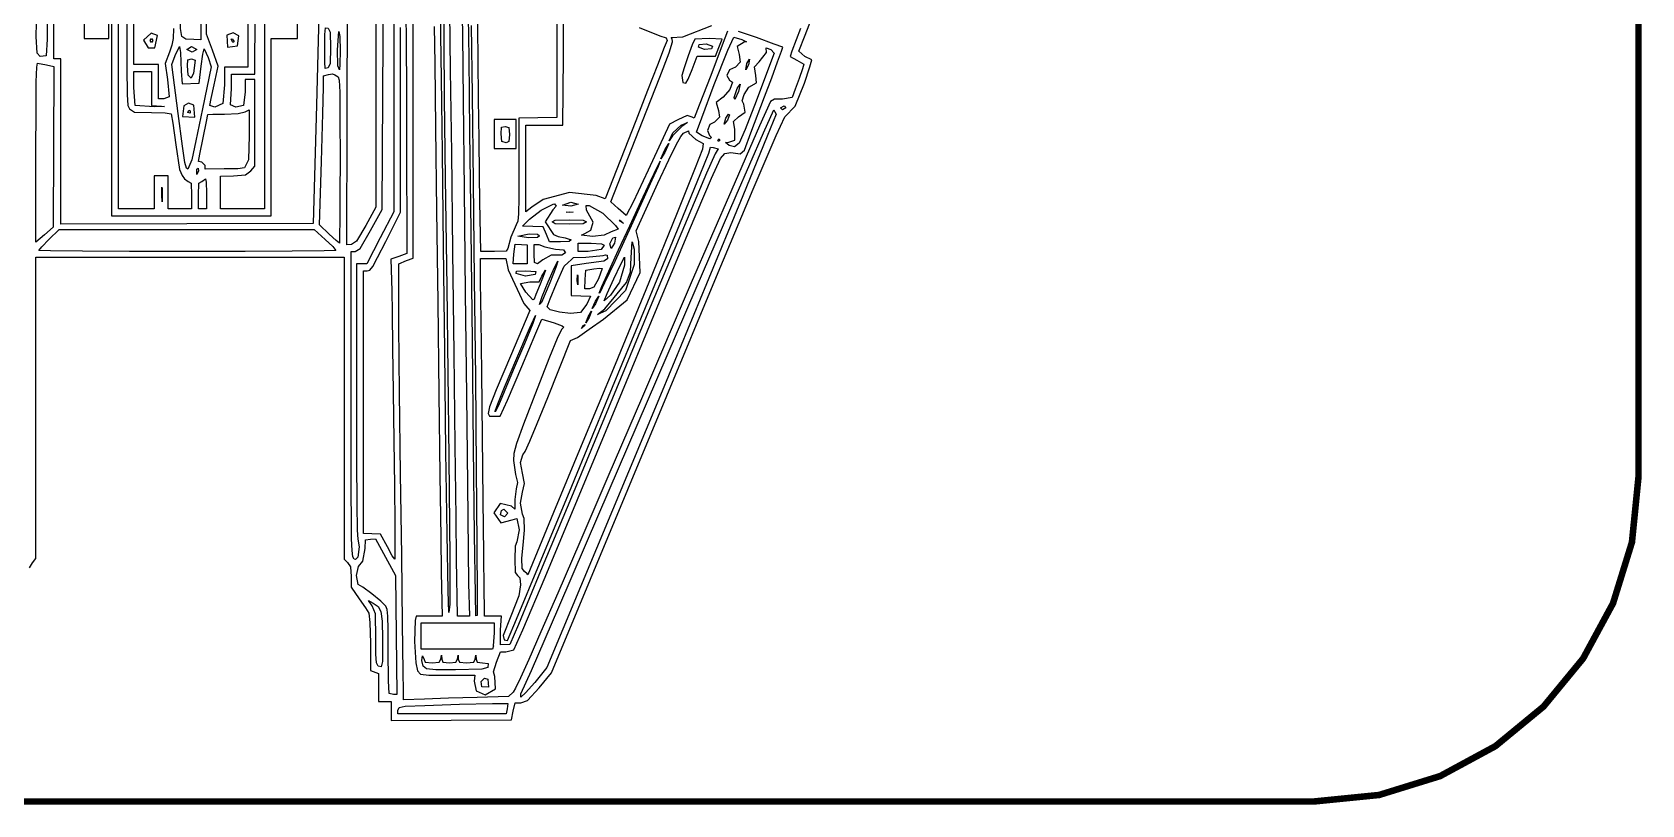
# Model space of a CAD drawing. Extents: x 0 to 7.6, y 0 to 10.9.
# Drawn here: x 1.576 to 3.526, y 3.631 to 4.567 of the extents above; entities that cross this region are included whole.
import ezdxf

# ---------------------------------------------------------------- set-up
doc = ezdxf.new("R2010")
doc.units = 0
doc.layers.get('0').update_dxf_attribs({"linetype": 'CONTINUOUS'})

msp = doc.modelspace()

# ---------------------------------------------------------------- linework, layer by layer
at = {"color": 1, "const_width": 0.007935}
msp.add_lwpolyline([(3.52165, 6.73714), (3.52165, 4.02854), (3.51367, 3.949), (3.49078, 3.87506), (3.45454, 3.80817), (3.40657, 3.74989), (3.34831, 3.70193), (3.28142, 3.66569), (3.20747, 3.64279), (3.12793, 3.63482), (0.419325, 3.63482), (0.339789, 3.64279), (0.265787, 3.66569), (0.198893, 3.70193), (0.140679, 3.74989), (0.092665, 3.80817), (0.056478, 3.87506), (0.033583, 3.949), (0.025662, 4.02854), (0.025662, 6.73714)], dxfattribs=at)
at = {"color": 0}
for points in [[(1.85732, 4.71636), (1.85732, 4.35286), (1.80404, 4.35286), (1.80404, 4.39258), (1.81999, 4.39312), (1.83447, 4.39437), (1.84082, 4.39919), (1.84571, 4.40462), (1.84571, 4.50956), (1.83399, 4.50956), (1.83399, 4.4949), (1.83203, 4.47825), (1.82264, 4.47624), (1.81629, 4.47885), (1.81733, 4.49886), (1.81733, 4.51622), (1.8456, 4.51622), (1.84603, 4.59164)], [(1.69065, 4.58393), (1.69069, 4.52339), (1.69108, 4.49149), (1.69211, 4.47835), (1.69412, 4.47396), (1.70003, 4.47017), (1.72071, 4.46957), (1.73719, 4.46918), (1.74457, 4.46826), (1.74653, 4.45665), (1.75011, 4.4305), (1.7545, 4.40056), (1.75776, 4.39328), (1.76069, 4.38938), (1.76486, 4.38624), (1.76844, 4.38417), (1.76899, 4.36957), (1.76899, 4.35286), (1.74067, 4.35286), (1.74067, 4.3929), (1.72401, 4.3929), (1.72401, 4.35286), (1.68067, 4.35286), (1.68067, 4.68956)], [(1.74724, 4.57167), (1.74669, 4.55935), (1.74517, 4.55126), (1.74229, 4.54281), (1.73725, 4.52914), (1.73981, 4.50988), (1.74186, 4.48856), (1.73568, 4.48622), (1.729, 4.48622), (1.729, 4.52789), (1.699, 4.52789), (1.699, 4.68956)], [(2.21149, 4.62039), (2.21149, 4.46371), (2.18858, 4.46326), (2.16569, 4.46278), (2.16569, 4.40093), (2.16558, 4.36626), (2.16521, 4.34711), (2.16417, 4.33811), (2.16233, 4.33365), (2.15571, 4.31885), (2.15235, 4.30512), (2.15013, 4.30176), (2.1359, 4.30122), (2.11951, 4.30122), (2.11843, 4.36165), (2.11789, 4.39399), (2.11735, 4.43722), (2.11675, 4.48589), (2.11626, 4.53413), (2.11518, 4.64621)], [(1.83735, 4.59364), (1.83735, 4.52458), (1.80903, 4.52458), (1.80892, 4.50331), (1.80707, 4.48042), (1.79742, 4.47624), (1.79107, 4.47831), (1.79297, 4.48649), (1.7965, 4.50315), (1.80117, 4.52588), (1.79428, 4.54536), (1.78733, 4.56478), (1.78733, 4.62956)], [(2.014, 4.62978), (2.014, 4.34918), (1.99772, 4.31771), (1.9815, 4.28629), (1.97526, 4.28624), (1.96903, 4.28624), (1.96903, 4.11957), (1.96907, 4.04715), (1.9694, 3.99501), (1.96989, 3.96349), (1.97065, 3.9529), (1.97228, 3.94358), (1.9706, 3.9311), (1.96761, 3.9279), (1.96588, 3.92844), (1.96457, 3.93142), (1.96365, 3.93892), (1.963, 3.95296), (1.96263, 3.97569), (1.9624, 4.00917), (1.96235, 4.05539), (1.96235, 4.11654), (1.96235, 4.30122), (1.96724, 4.30122), (1.97342, 4.30501), (1.98594, 4.32667), (1.99983, 4.35206), (2.00065, 4.4904), (2.00151, 4.62875)], [(2.50657, 4.57146), (2.50151, 4.55772), (2.49621, 4.54406), (2.49403, 4.53771), (2.50233, 4.53321), (2.51069, 4.5281), (2.50896, 4.52257), (2.50499, 4.5109), (2.50032, 4.49783), (2.49664, 4.4879), (2.48469, 4.48594), (2.47499, 4.48579), (2.47026, 4.48286), (2.45697, 4.45356), (2.42333, 4.37651), (2.3744, 4.26335), (2.31532, 4.12576), (2.27333, 4.0281), (2.23942, 3.94917), (2.21267, 3.88721), (2.19228, 3.84039), (2.17746, 3.80681), (2.16743, 3.78467), (2.16135, 3.77208), (2.15847, 3.76725), (2.15315, 3.76221), (2.11486, 3.76101), (2.08029, 3.75993), (2.05111, 3.75885), (2.02567, 3.75786), (2.02567, 3.76828), (2.02539, 3.79237), (2.02462, 3.8501), (2.0236, 3.93283), (2.02229, 4.03196), (2.02106, 4.13037), (2.02029, 4.21115), (2.01997, 4.2659), (2.02024, 4.28629), (2.0294, 4.29042), (2.03733, 4.29335), (2.03733, 4.6345)], [(2.07417, 4.59978), (2.07449, 4.55567), (2.07525, 4.48747), (2.07644, 4.38997), (2.07818, 4.25792), (2.08068, 4.05117), (2.08188, 3.92974), (2.08176, 3.87386), (2.08062, 3.86372), (2.07975, 3.89031), (2.07856, 3.95882), (2.07715, 4.05903), (2.07574, 4.18039), (2.07428, 4.30701), (2.07292, 4.42144), (2.07183, 4.51107), (2.07118, 4.56332), (2.07015, 4.63456)], [(2.31136, 4.5726), (2.3361, 4.56256), (2.34403, 4.56033), (2.345, 4.55713), (2.34169, 4.54839), (2.33344, 4.52701), (2.32146, 4.49631), (2.30701, 4.45942), (2.26997, 4.36513), (2.25906, 4.36897), (2.22694, 4.37278), (2.19482, 4.36415), (2.1811, 4.35508), (2.17399, 4.34933), (2.17399, 4.45454), (2.21897, 4.45454), (2.2194, 4.53749), (2.21983, 4.62039)], [(1.57303, 3.91803), (1.5765, 3.92426), (1.58068, 3.92919), (1.58068, 4.29454), (1.954, 4.29454), (1.954, 3.9285), (1.95817, 3.92458), (1.96164, 3.91922), (1.96235, 3.90767), (1.96235, 3.89469), (1.97222, 3.88053), (1.97971, 3.86963), (1.98389, 3.86307), (1.98519, 3.85172), (1.98568, 3.82671), (1.98568, 3.79362), (1.99567, 3.78982), (1.99567, 3.75624), (2.01069, 3.75624), (2.01069, 3.73286), (2.08356, 3.73329), (2.15647, 3.73372), (2.15875, 3.74414), (2.16097, 3.75456), (2.16792, 3.75456), (2.17589, 3.75706), (2.18994, 3.77268), (2.20508, 3.79075), (2.34472, 4.12642), (2.40506, 4.27106), (2.44949, 4.37668), (2.47726, 4.44174), (2.48785, 4.46457), (2.50006, 4.47749), (2.51133, 4.5051), (2.51801, 4.52501), (2.52046, 4.53364), (2.51178, 4.53776), (2.50472, 4.54417), (2.5121, 4.56321), (2.5286, 4.60482)], [(1.67231, 4.58963), (1.67231, 4.52935), (1.67231, 4.34457), (1.86567, 4.34457), (1.86567, 4.55957), (1.89735, 4.55957), (1.89735, 4.61957)], [(2.09657, 4.60499), (2.09717, 4.56435), (2.09814, 4.48406), (2.09933, 4.37582), (2.10069, 4.25119), (2.10194, 4.12674), (2.10319, 4.01888), (2.10411, 3.93918), (2.10471, 3.89914), (2.10558, 3.85954), (2.09119, 3.85954), (2.09017, 3.92828), (2.08946, 3.979), (2.08838, 4.06619), (2.08708, 4.17768), (2.08567, 4.30122), (2.08419, 4.42068), (2.0829, 4.52106), (2.08188, 4.59185)], [(1.9235, 4.60053), (1.92264, 4.55735), (1.92051, 4.47851), (1.92057, 4.47851), (1.9165, 4.33539), (1.76357, 4.33496), (1.61068, 4.33453), (1.61068, 4.53456), (1.60232, 4.53456), (1.60232, 4.57954)], [(2.02881, 4.59158), (2.02914, 4.55365), (2.0294, 4.49767), (2.02962, 4.42014), (2.02983, 4.31749), (2.02983, 4.29872), (2.02018, 4.29542), (2.01058, 4.2921), (2.0115, 4.25375), (2.01193, 4.2276), (2.01264, 4.18468), (2.0134, 4.13092), (2.01417, 4.07232), (2.01475, 4.01676), (2.01519, 3.97108), (2.01535, 3.94015), (2.01525, 3.92854), (2.01226, 3.93261), (2.00624, 3.94331), (1.99794, 3.95871), (1.98762, 3.95919), (1.97732, 3.95975), (1.97732, 4.27789), (1.98193, 4.27789), (1.98486, 4.27881), (1.9885, 4.28326), (1.99442, 4.29389), (2.00444, 4.31336), (2.02235, 4.34879), (2.02235, 4.49083), (2.02235, 4.57254)], [(2.10792, 4.57497), (2.10906, 4.49126), (2.11029, 4.38547), (2.1116, 4.26779), (2.11285, 4.1486), (2.11393, 4.03797), (2.11469, 3.94618), (2.11513, 3.88351), (2.11507, 3.86008), (2.11339, 3.85969), (2.11285, 3.88624), (2.11193, 3.95785), (2.11062, 4.06375), (2.10921, 4.19287), (2.10769, 4.32676), (2.10633, 4.44547), (2.10525, 4.53614), (2.1046, 4.58583)], [(2.06304, 4.57411), (2.06369, 4.52908), (2.06472, 4.45096), (2.06597, 4.35081), (2.06733, 4.23958), (2.06862, 4.12896), (2.06982, 4.03039), (2.07086, 3.95469), (2.07156, 3.91249), (2.0726, 3.85954), (2.04107, 3.85954), (2.04004, 3.85433), (2.03906, 3.82872), (2.04075, 3.8029), (2.04269, 3.7934), (2.04633, 3.78906), (2.05647, 3.78787), (2.07818, 3.78787), (2.11231, 3.78787), (2.11128, 3.78071), (2.11393, 3.76878), (2.12483, 3.76421), (2.13726, 3.77126), (2.13628, 3.78614), (2.13465, 3.79189), (2.13835, 3.8035), (2.14312, 3.81625), (2.14979, 3.81629), (2.15944, 3.81858), (2.17019, 3.84272), (2.19732, 3.90679), (2.23671, 4.00097), (2.28429, 4.11561), (2.33306, 4.2334), (2.37239, 4.32747), (2.39899, 4.39025), (2.40961, 4.41385), (2.41482, 4.42014), (2.42231, 4.42128), (2.4336, 4.41971), (2.43869, 4.42415), (2.4465, 4.44493), (2.46306, 4.4885), (2.47185, 4.51178), (2.47894, 4.53093), (2.48367, 4.54389), (2.48529, 4.54872), (2.47493, 4.55268), (2.4534, 4.56039), (2.43175, 4.56787)], [(2.41824, 4.56831), (2.41174, 4.55138), (2.39785, 4.51454), (2.38406, 4.47846), (2.37793, 4.463), (2.37532, 4.46425), (2.36957, 4.46593), (2.35801, 4.46094), (2.34787, 4.45557), (2.32232, 4.40001), (2.30393, 4.36094), (2.29568, 4.34494), (2.28569, 4.35335), (2.27686, 4.36133), (2.31532, 4.4591), (2.33621, 4.51243), (2.34744, 4.5421), (2.35151, 4.55528), (2.35101, 4.55914), (2.3501, 4.56049), (2.36426, 4.56119), (2.39931, 4.57525)]]:
    msp.add_lwpolyline(points, dxfattribs=at)
for points in [[(1.75564, 4.62121), (1.78082, 4.62121), (1.78054, 4.58957), (1.78033, 4.55789), (1.77175, 4.558), (1.76215, 4.55843), (1.75737, 4.56179), (1.75575, 4.5715), (1.75564, 4.59114), (1.75564, 4.62121)], [(1.98839, 4.62619), (1.99235, 4.62619), (1.99235, 4.35503), (1.98014, 4.33274), (1.96892, 4.31369), (1.96263, 4.30989), (1.95731, 4.30935), (1.95774, 4.4605), (1.95817, 4.6116), (1.96565, 4.61436), (1.97368, 4.62067), (1.98839, 4.62619)], [(1.639, 4.61957), (1.639, 4.55957), (1.669, 4.55957), (1.669, 4.61957), (1.639, 4.61957)], [(1.58203, 4.58453), (1.58876, 4.58274), (1.59403, 4.58089), (1.59403, 4.5586), (1.59299, 4.53842), (1.58567, 4.53771), (1.58197, 4.54161), (1.58106, 4.56174), (1.58111, 4.57785), (1.58203, 4.58453)], [(1.72006, 4.56603), (1.71072, 4.55724), (1.71653, 4.54824), (1.7245, 4.54812), (1.72792, 4.56315), (1.72006, 4.56603)], [(1.81933, 4.56619), (1.81164, 4.56358), (1.81272, 4.54883), (1.82493, 4.55035), (1.82639, 4.5625), (1.81933, 4.56619)], [(1.93142, 4.57249), (1.93457, 4.57194), (1.93685, 4.567), (1.93733, 4.5479), (1.93679, 4.52897), (1.93468, 4.52387), (1.93093, 4.52289), (1.93039, 4.53054), (1.93039, 4.54731), (1.93072, 4.56435), (1.93142, 4.57249)], [(1.94732, 4.56787), (1.94851, 4.56164), (1.949, 4.54454), (1.94883, 4.5281), (1.94846, 4.52121), (1.94624, 4.52615), (1.94569, 4.54568), (1.94732, 4.56787)], [(1.72071, 4.55957), (1.72233, 4.55707), (1.72071, 4.55458), (1.71903, 4.55707), (1.72071, 4.55957)], [(1.75433, 4.54958), (1.75564, 4.54232), (1.75672, 4.51975), (1.75786, 4.50439), (1.77815, 4.50537), (1.78065, 4.52572), (1.78271, 4.54031), (1.78418, 4.54693), (1.78906, 4.53635), (1.79297, 4.52485), (1.78256, 4.47428), (1.77436, 4.43528), (1.76958, 4.41249), (1.76475, 4.40121), (1.76286, 4.40207), (1.76107, 4.40901), (1.75814, 4.42893), (1.75304, 4.46837), (1.74533, 4.52806), (1.74914, 4.53879), (1.75433, 4.54958)], [(1.76915, 4.54958), (1.77567, 4.54622), (1.77001, 4.54286), (1.76351, 4.54622), (1.76915, 4.54958)], [(1.81831, 4.55886), (1.82069, 4.55593), (1.81913, 4.55458), (1.81706, 4.5586), (1.81831, 4.55886)], [(2.39589, 4.55919), (2.37885, 4.55838), (2.37554, 4.55154), (2.37044, 4.53819), (2.36556, 4.52399), (2.36296, 4.51443), (2.36415, 4.50608), (2.36794, 4.5051), (2.37076, 4.51014), (2.37549, 4.52169), (2.38151, 4.53787), (2.40369, 4.53787), (2.40771, 4.54829), (2.41168, 4.55871), (2.39589, 4.55919)], [(2.426, 4.56087), (2.43576, 4.55817), (2.44129, 4.5555), (2.43832, 4.55501), (2.42974, 4.54964), (2.43229, 4.53999), (2.43371, 4.53071), (2.4279, 4.52458), (2.42079, 4.52132), (2.41732, 4.51465), (2.42085, 4.50896), (2.42437, 4.50651), (2.42106, 4.49761), (2.41297, 4.48817), (2.4044, 4.48172), (2.40744, 4.47233), (2.40836, 4.46392), (2.40256, 4.4579), (2.39665, 4.45529), (2.39404, 4.44781), (2.39649, 4.44183), (2.39899, 4.4394), (2.39692, 4.43793), (2.38758, 4.44129), (2.38069, 4.44575), (2.38699, 4.46332), (2.40218, 4.50375), (2.41846, 4.54514), (2.426, 4.56087)], [(2.39253, 4.5529), (2.40001, 4.55024), (2.39899, 4.54693), (2.39051, 4.54622), (2.38297, 4.54889), (2.384, 4.55219), (2.39253, 4.5529)], [(2.46496, 4.5479), (2.47054, 4.546), (2.47483, 4.54144), (2.46789, 4.52328), (2.45281, 4.48329), (2.43967, 4.449), (2.43218, 4.43251), (2.42686, 4.42806), (2.42025, 4.42985), (2.41569, 4.43317), (2.41982, 4.43386), (2.42731, 4.43619), (2.42719, 4.44938), (2.42563, 4.45861), (2.43153, 4.46457), (2.43978, 4.46994), (2.43793, 4.47982), (2.43608, 4.48372), (2.43836, 4.4916), (2.44401, 4.50054), (2.4534, 4.50549), (2.45269, 4.51443), (2.45107, 4.52517), (2.45665, 4.53125), (2.46533, 4.54232), (2.46496, 4.5479)], [(1.58268, 4.52957), (1.59353, 4.5275), (1.60238, 4.52544), (1.60194, 4.42817), (1.60151, 4.33083), (1.5911, 4.32161), (1.58068, 4.31244), (1.58068, 4.421), (1.58072, 4.47358), (1.58106, 4.50694), (1.58165, 4.52453), (1.58268, 4.52957)], [(1.7691, 4.53456), (1.77344, 4.53304), (1.77149, 4.51747), (1.76844, 4.51144), (1.76508, 4.51497), (1.764, 4.52664), (1.76465, 4.53353), (1.7691, 4.53456)], [(2.44472, 4.53413), (2.44368, 4.5274), (2.44038, 4.52121), (2.44151, 4.52903), (2.44472, 4.53413)], [(1.699, 4.51953), (1.72071, 4.51953), (1.72071, 4.47803), (1.73275, 4.47743), (1.73643, 4.47694), (1.7239, 4.47656), (1.70101, 4.47825), (1.699, 4.49989), (1.699, 4.51953)], [(1.93978, 4.51671), (1.94249, 4.51519), (1.94672, 4.51292), (1.94786, 4.50906), (1.94857, 4.49419), (1.94889, 4.46349), (1.949, 4.41206), (1.94889, 4.37294), (1.94874, 4.34088), (1.94846, 4.31917), (1.94814, 4.31119), (1.94413, 4.31456), (1.93571, 4.32249), (1.92404, 4.33371), (1.92649, 4.41037), (1.92822, 4.46853), (1.92899, 4.50054), (1.92904, 4.514), (1.93479, 4.51579), (1.93978, 4.51671)], [(2.43343, 4.50401), (2.43142, 4.49507), (2.42692, 4.48562), (2.42622, 4.48801), (2.43007, 4.49892), (2.43343, 4.50401)], [(1.76557, 4.48101), (1.75956, 4.4776), (1.75825, 4.46496), (1.77306, 4.46386), (1.77197, 4.47863), (1.76557, 4.48101)], [(1.76594, 4.47265), (1.76753, 4.47174), (1.76758, 4.46886), (1.76475, 4.46961), (1.76594, 4.47265)], [(1.83897, 4.47299), (1.83897, 4.442), (1.83794, 4.41217), (1.83333, 4.4025), (1.82525, 4.40164), (1.8086, 4.40126), (1.78569, 4.40121), (1.78569, 4.40539), (1.78153, 4.40956), (1.77735, 4.41037), (1.77903, 4.41917), (1.78321, 4.43907), (1.78728, 4.45893), (1.78901, 4.46744), (1.79486, 4.46778), (1.80908, 4.46789), (1.82574, 4.46847), (1.8341, 4.47043), (1.83897, 4.47299)], [(2.47424, 4.47287), (2.47569, 4.47054), (2.477, 4.46761), (2.46647, 4.44103), (2.43696, 4.36887), (2.3929, 4.26221), (2.33892, 4.13206), (2.19949, 3.7971), (2.18474, 3.77914), (2.17361, 3.76654), (2.16781, 3.76124), (2.16797, 3.76519), (2.18078, 3.79378), (2.21397, 3.87022), (2.26253, 3.98286), (2.3215, 4.12001), (2.38032, 4.25706), (2.42871, 4.36925), (2.46169, 4.44504), (2.47424, 4.47287)], [(2.41932, 4.46789), (2.42046, 4.46685), (2.41812, 4.46061), (2.41401, 4.45568), (2.41618, 4.46283), (2.41932, 4.46789)], [(2.48671, 4.47786), (2.48899, 4.47537), (2.48465, 4.47287), (2.48232, 4.47537), (2.48671, 4.47786)], [(2.13569, 4.46121), (2.13569, 4.42622), (2.16233, 4.42622), (2.16233, 4.46121), (2.13569, 4.46121)], [(2.14899, 4.4529), (2.15338, 4.45167), (2.15403, 4.44293), (2.15343, 4.4344), (2.15013, 4.43289), (2.14497, 4.43474), (2.14399, 4.44401), (2.14458, 4.45176), (2.14899, 4.4529)], [(2.37104, 4.44769), (2.37158, 4.44476), (2.37978, 4.43685), (2.38889, 4.43207), (2.38792, 4.4254), (2.37924, 4.40278), (2.35633, 4.34603), (2.32281, 4.26378), (2.28201, 4.16456), (2.24115, 4.06586), (2.20763, 3.98492), (2.18485, 3.93007), (2.17632, 3.90972), (2.17567, 3.91081), (2.17231, 3.91374), (2.16949, 3.91704), (2.169, 3.92958), (2.17068, 3.94536), (2.17231, 3.9636), (2.17176, 3.97765), (2.16982, 3.98286), (2.16732, 3.99621), (2.16982, 4.00956), (2.17225, 4.02013), (2.16982, 4.03288), (2.16743, 4.04563), (2.17025, 4.0549), (2.17307, 4.05908), (2.17882, 4.07146), (2.18787, 4.09293), (2.20063, 4.12446), (2.22814, 4.19325), (2.23654, 4.197), (2.25076, 4.20736), (2.2679, 4.21924), (2.29656, 4.24278), (2.31233, 4.27604), (2.31076, 4.31342), (2.30751, 4.32617), (2.33393, 4.3839), (2.34711, 4.41254), (2.35596, 4.43072), (2.3616, 4.44069), (2.36513, 4.44476), (2.37104, 4.44769)], [(2.36996, 4.45747), (2.36307, 4.45269), (2.35146, 4.44125), (2.34744, 4.43539), (2.35221, 4.44526), (2.36208, 4.45432), (2.36996, 4.45747)], [(2.39779, 4.42757), (2.40099, 4.42725), (2.40685, 4.42562), (2.40332, 4.41954), (2.3929, 4.39621), (2.366, 4.33263), (2.32667, 4.2385), (2.27903, 4.12349), (2.23133, 4.0084), (2.19194, 3.91379), (2.16493, 3.84944), (2.1544, 3.82519), (2.14318, 3.82454), (2.14333, 3.84283), (2.14447, 3.85954), (2.12403, 3.85954), (2.12397, 3.86996), (2.12369, 3.88954), (2.12321, 3.93511), (2.12244, 3.99989), (2.12153, 4.07704), (2.12056, 4.15419), (2.11979, 4.21875), (2.11925, 4.26406), (2.11903, 4.28331), (2.11903, 4.29286), (2.14985, 4.29286), (2.1525, 4.27914), (2.17165, 4.23822), (2.17899, 4.22993), (2.15549, 4.17432), (2.13824, 4.13351), (2.13015, 4.11307), (2.12825, 4.10514), (2.12989, 4.10178), (2.14301, 4.10167), (2.15169, 4.12099), (2.16917, 4.16206), (2.18599, 4.20225), (2.19319, 4.21918), (2.20833, 4.21468), (2.21783, 4.21121), (2.21983, 4.20964), (2.21701, 4.20687), (2.21186, 4.19601), (2.20264, 4.17339), (2.18772, 4.13499), (2.17122, 4.09224), (2.16271, 4.06858), (2.15944, 4.05642), (2.15901, 4.0479), (2.16151, 4.03125), (2.16385, 4.02126), (2.16233, 4.01372), (2.16069, 4.00086), (2.16069, 3.98899), (2.15653, 3.99283), (2.1429, 3.99582), (2.13531, 3.98454), (2.1435, 3.97271), (2.15744, 3.97601), (2.16288, 3.97765), (2.16585, 3.96397), (2.16319, 3.94954), (2.16118, 3.94407), (2.16069, 3.9286), (2.16118, 3.91254), (2.16401, 3.90875), (2.16672, 3.90603), (2.16732, 3.89725), (2.16531, 3.8839), (2.15588, 3.85943), (2.1466, 3.83599), (2.14757, 3.83057), (2.15169, 3.83003), (2.1626, 3.85579), (2.19049, 3.92275), (2.22954, 4.01708), (2.27425, 4.12517), (2.31885, 4.23324), (2.35764, 4.32764), (2.3851, 4.39458), (2.39546, 4.42036), (2.39779, 4.42757)], [(2.34717, 4.43207), (2.34233, 4.42122), (2.33751, 4.41374), (2.34233, 4.42458), (2.34717, 4.43207)], [(2.40826, 4.43788), (2.40901, 4.43619), (2.40722, 4.43457), (2.40653, 4.43619), (2.40826, 4.43788)], [(2.33675, 4.41069), (2.33415, 4.40435), (2.32667, 4.38753), (2.31543, 4.36268), (2.30165, 4.33247), (2.28168, 4.28933), (2.26942, 4.26313), (2.26351, 4.25114), (2.26264, 4.25065), (2.26611, 4.25874), (2.27458, 4.27746), (2.2864, 4.30322), (2.29992, 4.33242), (2.31332, 4.36139), (2.32508, 4.3865), (2.33344, 4.40419), (2.33675, 4.41069)], [(1.77696, 4.40224), (1.77735, 4.39914), (1.77567, 4.39453), (1.77567, 4.40121), (1.77696, 4.40224)], [(1.78618, 4.38917), (1.78678, 4.38547), (1.78717, 4.3725), (1.78733, 4.35286), (1.77735, 4.35286), (1.77735, 4.36957), (1.77783, 4.38411), (1.78136, 4.38624), (1.78618, 4.38917)], [(1.73329, 4.37929), (1.73356, 4.3775), (1.73356, 4.36165), (1.73296, 4.36957), (1.73329, 4.37929)], [(2.20876, 4.35906), (2.21067, 4.35633), (2.20649, 4.35189), (2.19732, 4.33708), (2.20731, 4.32206), (2.21326, 4.31944), (2.22157, 4.31787), (2.229, 4.31538), (2.22635, 4.31342), (2.21582, 4.31288), (2.20264, 4.31288), (2.19889, 4.322), (2.1951, 4.33111), (2.18257, 4.3316), (2.16997, 4.33203), (2.17833, 4.34039), (2.19239, 4.35156), (2.20692, 4.35867), (2.20876, 4.35906)], [(2.22831, 4.36122), (2.23736, 4.35872), (2.22846, 4.35622), (2.21847, 4.35732), (2.22831, 4.36122)], [(2.22711, 4.34939), (2.23113, 4.34907), (2.22651, 4.34836), (2.22276, 4.34907), (2.22711, 4.34939)], [(2.24701, 4.3571), (2.25049, 4.35704), (2.26708, 4.34776), (2.28239, 4.33279), (2.28564, 4.32824), (2.27735, 4.32525), (2.26899, 4.3209), (2.25472, 4.31956), (2.24154, 4.32124), (2.24544, 4.32292), (2.25265, 4.32704), (2.25564, 4.33703), (2.24729, 4.35124), (2.24701, 4.3571)], [(2.22651, 4.33957), (2.24343, 4.33914), (2.24735, 4.33708), (2.24343, 4.33501), (2.22651, 4.33453), (2.20953, 4.33501), (2.20568, 4.33708), (2.20953, 4.33914), (2.22651, 4.33957)], [(2.28733, 4.33957), (2.28944, 4.33811), (2.29232, 4.33518), (2.28879, 4.33746), (2.28733, 4.33957)], [(1.60867, 4.3279), (1.91764, 4.3279), (1.93083, 4.31597), (1.94011, 4.30718), (1.94401, 4.30263), (1.92979, 4.30214), (1.89111, 4.30165), (1.83388, 4.30138), (1.764, 4.30122), (1.69407, 4.30138), (1.63683, 4.30165), (1.59814, 4.30214), (1.58399, 4.30263), (1.58762, 4.30713), (1.59636, 4.31597), (1.60867, 4.3279)], [(2.16103, 4.31033), (2.16863, 4.30994), (2.17567, 4.30919), (2.17567, 4.28624), (2.15853, 4.28624), (2.1595, 4.29807), (2.16103, 4.31033)], [(2.1779, 4.32254), (2.18821, 4.32249), (2.19065, 4.32047), (2.18804, 4.31842), (2.17719, 4.31787), (2.16439, 4.31999), (2.1779, 4.32254)], [(2.18403, 4.30957), (2.18978, 4.30957), (2.19683, 4.30713), (2.20985, 4.30425), (2.21978, 4.30322), (2.22206, 4.29975), (2.21744, 4.29676), (2.20475, 4.29676), (2.19472, 4.29101), (2.18815, 4.28624), (2.18457, 4.28787), (2.18403, 4.2979), (2.18403, 4.30957)], [(2.23736, 4.31119), (2.25315, 4.31119), (2.26579, 4.31076), (2.26899, 4.30881), (2.26531, 4.30382), (2.24946, 4.30122), (2.23736, 4.30122), (2.23736, 4.31119)], [(2.30263, 4.31288), (2.30501, 4.30393), (2.30533, 4.28549), (2.29476, 4.25407), (2.27078, 4.22928), (2.26069, 4.22515), (2.26964, 4.23172), (2.296, 4.26383), (2.30067, 4.27647), (2.30149, 4.29417), (2.30263, 4.31288)], [(2.28244, 4.31863), (2.28153, 4.31125), (2.27718, 4.30485), (2.27567, 4.31044), (2.2794, 4.31776), (2.28244, 4.31863)], [(2.21257, 4.28956), (2.21029, 4.2819), (2.20307, 4.26346), (2.19293, 4.23964), (2.19065, 4.23719), (2.19385, 4.24664), (2.20111, 4.26449), (2.20861, 4.28179), (2.21257, 4.28956)], [(2.27051, 4.29731), (2.27257, 4.29665), (2.27285, 4.29221), (2.26839, 4.28961), (2.2469, 4.28678), (2.229, 4.2839), (2.229, 4.24804), (2.25222, 4.24707), (2.24794, 4.23763), (2.24007, 4.22721), (2.22825, 4.22624), (2.21457, 4.22765), (2.20356, 4.23063), (2.19982, 4.23438), (2.2035, 4.24376), (2.21115, 4.26247), (2.22032, 4.28347), (2.22526, 4.28787), (2.229, 4.29124), (2.23161, 4.29411), (2.24664, 4.29454), (2.26764, 4.29639), (2.27051, 4.29731)], [(2.29351, 4.29449), (2.29351, 4.28483), (2.28754, 4.264), (2.2876, 4.264), (2.27669, 4.24832), (2.26899, 4.24154), (2.27262, 4.25032), (2.28076, 4.26818), (2.28917, 4.28603), (2.29351, 4.29449)], [(2.17393, 4.27789), (2.18604, 4.27701), (2.18533, 4.27322), (2.17372, 4.27121), (2.16233, 4.27458), (2.16265, 4.27746), (2.17393, 4.27789)], [(2.1976, 4.27886), (2.19635, 4.27425), (2.19146, 4.26188), (2.18619, 4.24914), (2.18403, 4.24349), (2.18251, 4.24289), (2.17415, 4.25185), (2.16732, 4.26264), (2.17876, 4.26454), (2.19015, 4.26454), (2.19319, 4.27132), (2.1976, 4.27886)], [(2.2366, 4.27289), (2.23687, 4.27165), (2.23687, 4.26079), (2.23622, 4.26622), (2.2366, 4.27289)], [(2.26324, 4.28097), (2.2666, 4.28087), (2.26193, 4.26818), (2.25646, 4.25797), (2.25103, 4.25624), (2.2455, 4.25624), (2.24599, 4.26747), (2.24653, 4.27875), (2.25618, 4.28017), (2.26324, 4.28097)], [(2.26221, 4.24707), (2.25819, 4.2379), (2.25412, 4.23204), (2.25819, 4.24121), (2.26221, 4.24707)], [(2.18571, 4.22364), (2.18235, 4.21425), (2.17219, 4.18946), (2.15881, 4.15767), (2.14779, 4.13124), (2.14074, 4.11486), (2.13693, 4.10704), (2.13667, 4.10801), (2.13992, 4.11669), (2.14822, 4.13683), (2.16308, 4.17204), (2.17839, 4.20785), (2.18571, 4.22364)], [(2.24567, 4.21289), (2.24425, 4.21083), (2.24132, 4.2079), (2.2436, 4.21143), (2.24567, 4.21289)], [(2.25358, 4.22885), (2.25076, 4.2214), (2.24653, 4.21474), (2.24935, 4.222), (2.25358, 4.22885)], [(2.14735, 3.98915), (2.15201, 3.98415), (2.14794, 3.97987), (2.14333, 3.98226), (2.14464, 3.98757), (2.14735, 3.98915)], [(1.99197, 3.95307), (2.00401, 3.93088), (2.016, 3.90875), (2.01785, 3.76454), (2.01367, 3.76454), (2.00846, 3.76568), (2.00765, 3.78119), (2.00732, 3.81694), (2.00722, 3.84386), (2.00683, 3.8596), (2.00592, 3.86762), (2.00439, 3.87153), (1.99821, 3.87761), (1.98747, 3.88644), (1.97672, 3.89447), (1.97071, 3.89789), (1.96903, 3.90875), (1.97114, 3.91954), (1.97646, 3.92622), (1.97939, 3.94125), (1.97982, 3.95204), (1.98589, 3.95258), (1.99197, 3.95307)], [(1.98361, 3.87836), (1.98893, 3.87522), (1.99522, 3.87099), (1.99854, 3.86513), (1.99989, 3.85351), (2.00043, 3.83192), (2.00043, 3.80453), (1.99875, 3.79801), (1.99507, 3.79889), (1.99317, 3.80294), (1.99246, 3.81321), (1.99235, 3.83268), (1.99175, 3.86214), (1.98796, 3.8719), (1.98361, 3.87836)], [(2.04736, 3.85124), (2.13569, 3.85124), (2.13564, 3.83914), (2.1346, 3.82329), (2.13465, 3.82329), (2.13363, 3.81956), (2.04736, 3.81956), (2.04736, 3.85124)], [(2.07183, 3.81207), (2.0721, 3.80751), (2.07357, 3.80354), (2.08137, 3.8029), (2.08925, 3.8036), (2.09114, 3.80751), (2.09185, 3.81207), (2.09207, 3.80751), (2.09364, 3.80354), (2.10221, 3.8029), (2.11083, 3.80354), (2.11279, 3.80751), (2.1135, 3.81207), (2.11376, 3.80751), (2.11507, 3.8036), (2.12153, 3.8029), (2.12825, 3.80192), (2.12799, 3.79719), (2.12056, 3.79503), (2.08892, 3.79454), (2.06511, 3.7946), (2.05365, 3.79557), (2.04964, 3.79889), (2.04818, 3.80583), (2.04889, 3.81119), (2.05067, 3.80707), (2.05203, 3.8035), (2.06054, 3.8029), (2.06917, 3.80354), (2.07113, 3.80751), (2.07183, 3.81207)], [(2.12408, 3.78413), (2.12804, 3.78299), (2.12869, 3.77322), (2.12076, 3.77365), (2.11974, 3.78011), (2.12408, 3.78413)], [(2.15201, 3.75375), (2.15142, 3.74724), (2.15028, 3.74121), (2.01899, 3.74121), (2.01899, 3.74528), (2.0204, 3.74881), (2.02778, 3.75022), (2.05149, 3.75136), (2.09353, 3.75265), (2.13374, 3.75369), (2.15201, 3.75375)]]:
    msp.add_lwpolyline(points, close=True, dxfattribs=at)

doc.saveas('drawing.dxf')
